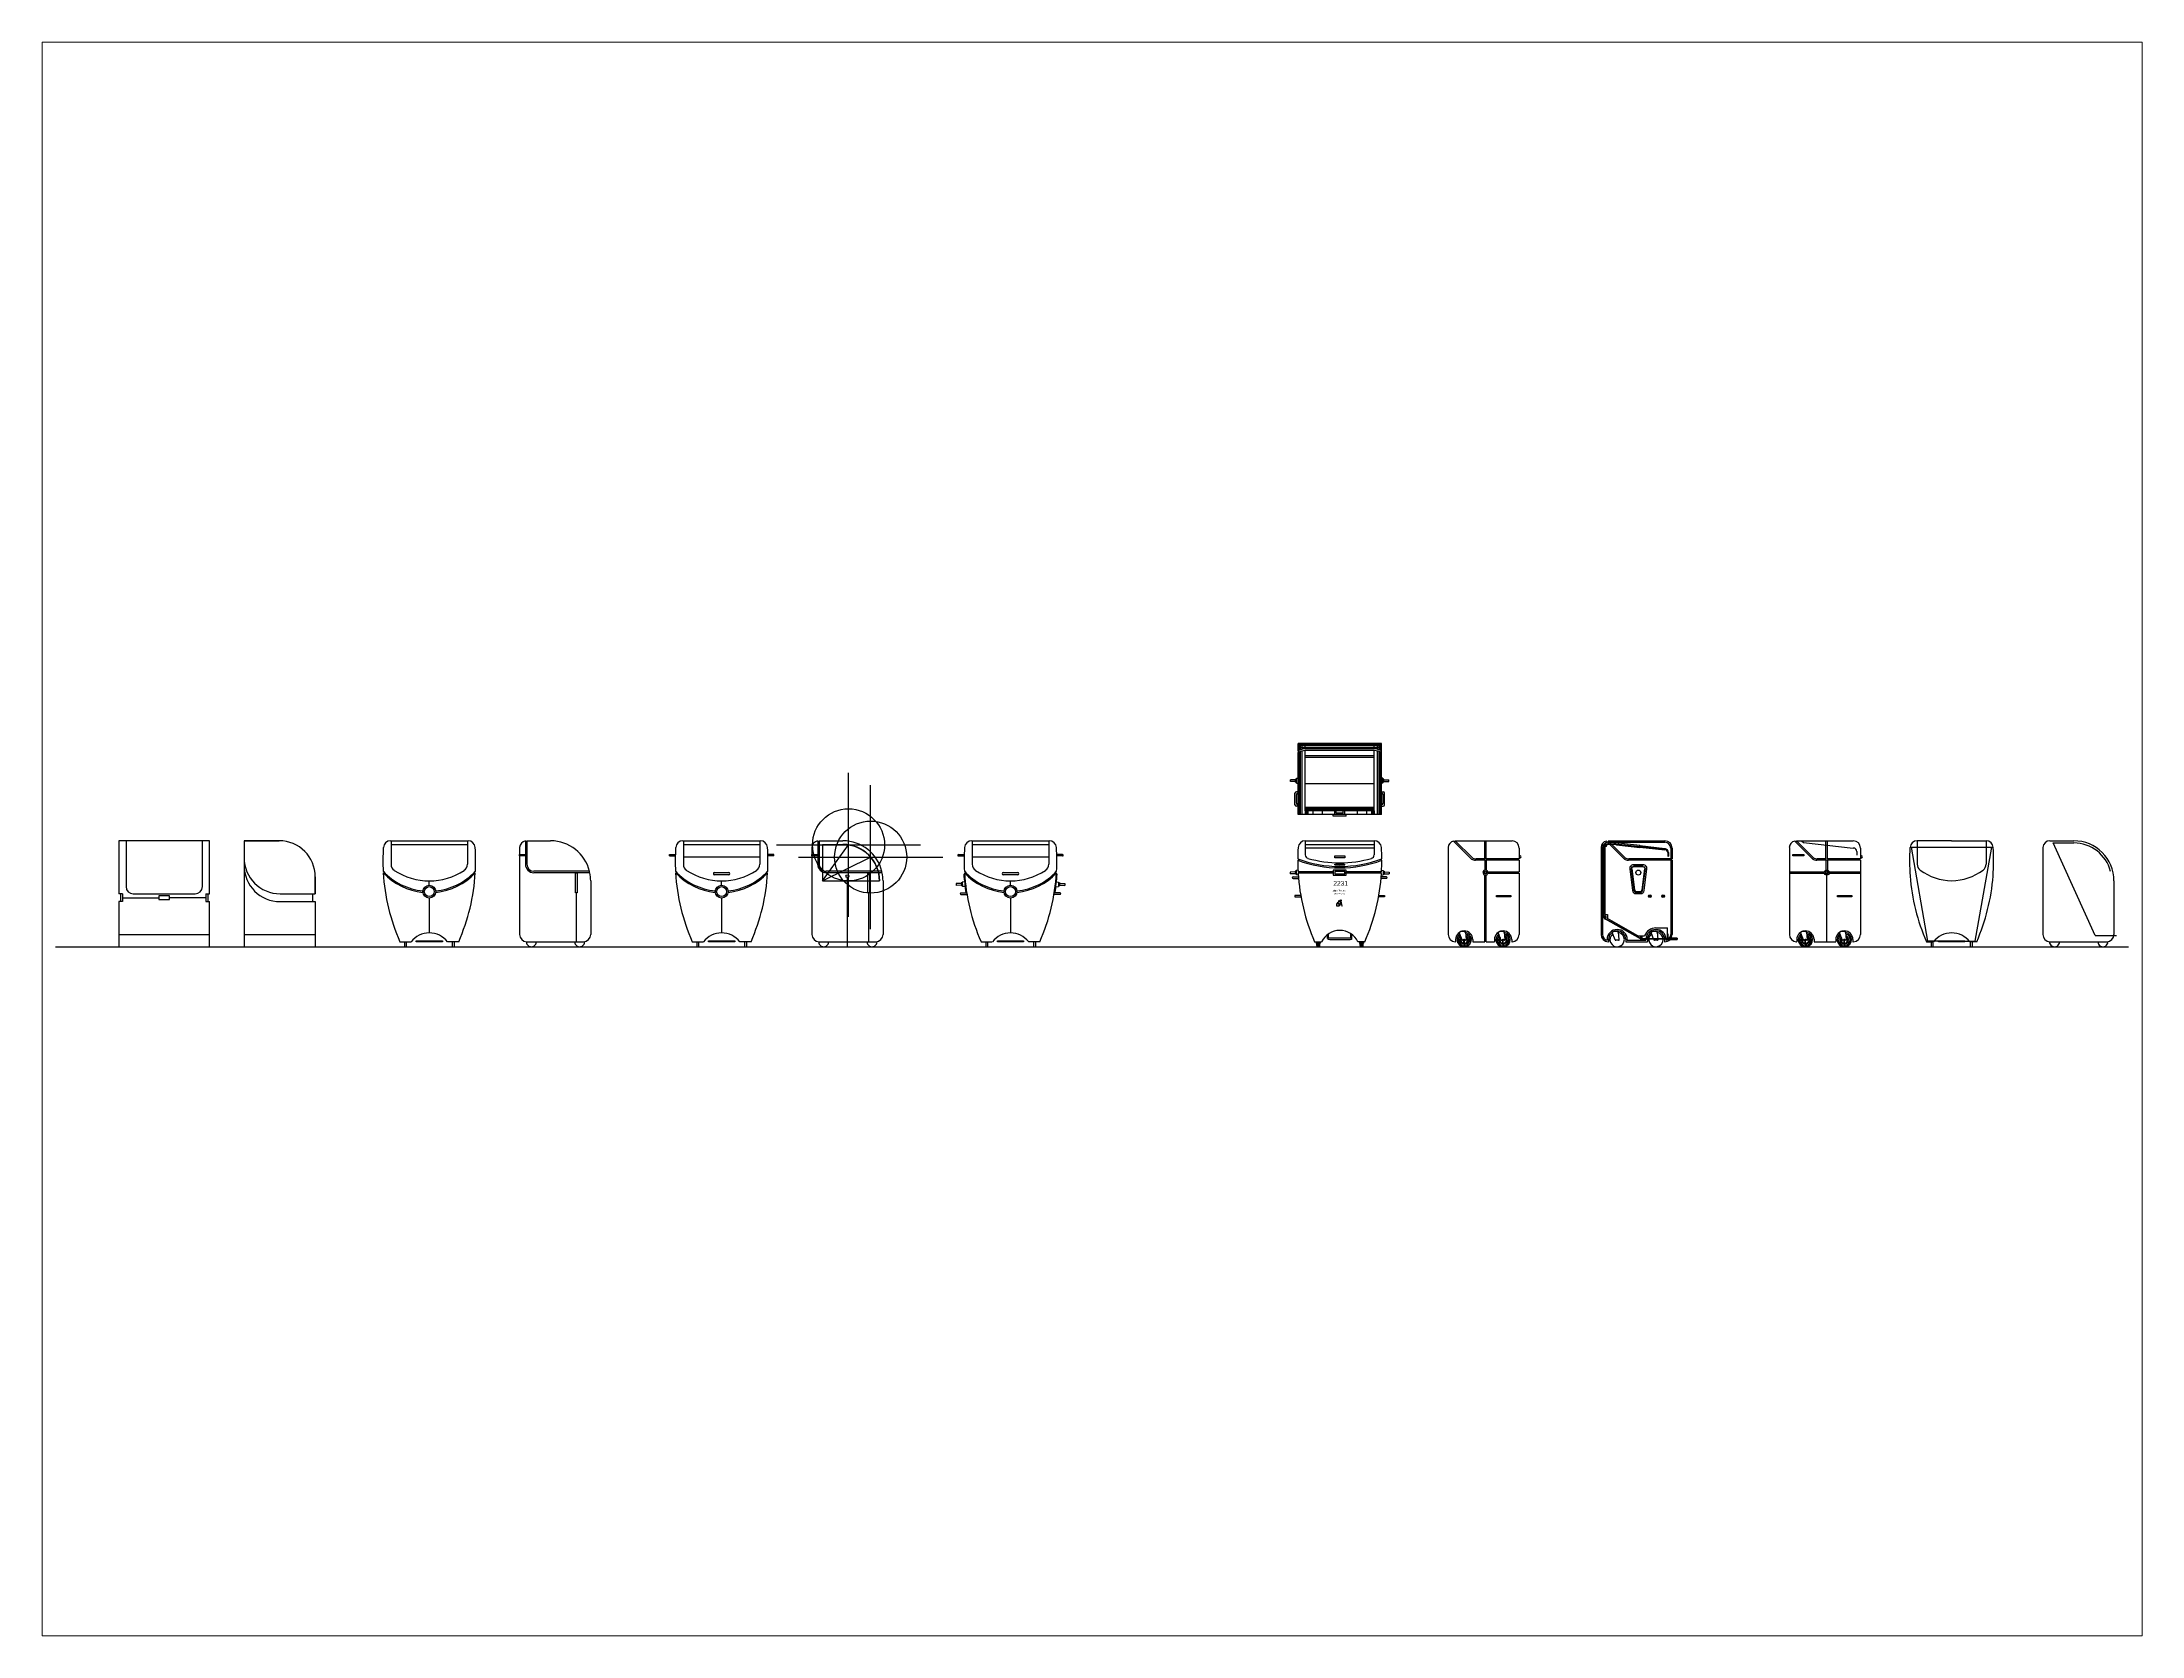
# Paper-space layout 'Layout1' of a CAD drawing. Header units: millimetres. Extents: x 26 to 231, y 20 to 176.
# The model-space entities are those that its viewports show. They can reach past a viewport. Long polylines and large blocks are cut down to what shows.
import ezdxf

# ---------------------------------------------------------------- set-up
doc = ezdxf.new("R2010")
doc.units = ezdxf.units.MM
doc.header["$PDMODE"] = 34
doc.styles.get("Standard").update_dxf_attribs({"font": 'isocpeur.ttf'})

msp = doc.modelspace()

# ---------------------------------------------------------------- linework, layer by layer
for p, q in [((1096.31, 237.665), (1095.154, 237.665)), ((1095.154, 237.562), (1095.154, 237.665)), ((1095.154, 237.656), (1096.31, 237.656)), ((1095.154, 237.653), (1096.31, 237.653)), ((1095.154, 237.644), (1096.31, 237.644)), ((1095.154, 237.634), (1096.31, 237.634)), ((1095.154, 237.61), (1096.31, 237.61)), ((1095.154, 237.562), (1095.154, 237.537)), ((1095.154, 236.678), (1095.154, 237.537)), ((1095.16, 237.565), (1095.16, 237.665)), ((1095.163, 237.567), (1095.163, 237.665)), ((1095.163, 236.678), (1095.163, 237.542)), ((1095.167, 237.569), (1095.167, 237.665)), ((1095.167, 236.678), (1095.167, 237.544)), ((1095.176, 237.573), (1095.176, 237.665)), ((1095.176, 236.678), (1095.176, 237.548)), ((1095.186, 237.577), (1095.186, 237.665)), ((1095.186, 236.678), (1095.186, 237.552)), ((1095.209, 237.584), (1095.209, 237.665)), ((1095.209, 236.678), (1095.209, 237.559)), ((1095.254, 237.59), (1095.254, 237.665)), ((1095.254, 237.495), (1095.254, 237.565)), ((1096.21, 237.59), (1096.21, 237.665)), ((1096.21, 237.495), (1096.21, 237.565)), ((1096.255, 237.584), (1096.255, 237.665)), ((1096.255, 236.678), (1096.255, 237.559)), ((1096.278, 237.577), (1096.278, 237.665)), ((1096.278, 236.678), (1096.278, 237.552)), ((1096.288, 237.573), (1096.288, 237.665)), ((1096.288, 236.678), (1096.288, 237.548)), ((1096.297, 237.569), (1096.297, 237.665)), ((1096.297, 236.678), (1096.297, 237.544)), ((1096.301, 237.567), (1096.301, 237.665)), ((1096.301, 236.678), (1096.301, 237.542)), ((1096.304, 237.565), (1096.304, 237.665)), ((1096.31, 236.678), (1096.31, 237.665)), ((1095.111, 236.815), (1095.111, 236.975)), ((1095.154, 236.995), (1095.131, 236.995)), ((1095.131, 236.835), (1095.131, 236.955)), ((1095.154, 236.975), (1095.151, 236.975)), ((1096.31, 236.995), (1096.333, 236.995)), ((1096.31, 236.975), (1096.313, 236.975)), ((1096.333, 236.835), (1096.333, 236.955)), ((1096.353, 236.815), (1096.353, 236.975)), ((1095.154, 236.795), (1095.131, 236.795)), ((1095.154, 236.815), (1095.151, 236.815)), ((1096.31, 236.678), (1095.154, 236.678)), ((1096.21, 236.778), (1095.254, 236.778)), ((1096.21, 236.77), (1095.254, 236.77)), ((1096.21, 236.761), (1095.254, 236.761)), ((1096.21, 236.746), (1095.254, 236.746)), ((1095.254, 236.728), (1095.254, 236.678)), ((1095.259, 236.728), (1095.259, 236.678)), ((1095.265, 236.728), (1095.265, 236.678)), ((1095.274, 236.728), (1095.274, 236.678)), ((1095.29, 236.728), (1095.29, 236.678)), ((1095.361, 236.728), (1095.361, 236.678)), ((1095.49, 236.728), (1095.49, 236.678)), ((1095.643, 236.658), (1095.643, 236.678)), ((1095.821, 236.658), (1095.643, 236.658)), ((1095.663, 236.678), (1095.663, 236.728)), ((1095.683, 236.698), (1095.683, 236.728)), ((1095.781, 236.698), (1095.683, 236.698)), ((1095.781, 236.698), (1095.781, 236.728)), ((1095.801, 236.678), (1095.801, 236.728)), ((1095.821, 236.658), (1095.821, 236.678)), ((1095.974, 236.728), (1095.974, 236.678)), ((1096.103, 236.728), (1096.103, 236.678)), ((1096.174, 236.728), (1096.174, 236.678)), ((1096.19, 236.728), (1096.19, 236.678)), ((1096.2, 236.728), (1096.2, 236.678)), ((1096.205, 236.728), (1096.205, 236.678)), ((1096.21, 236.728), (1096.21, 236.678)), ((1096.31, 236.815), (1096.313, 236.815)), ((1096.31, 236.795), (1096.333, 236.795)), ((1080.048, 236.314), (1078.788, 236.314)), ((1078.788, 236.314), (1078.788, 235.579)), ((1078.888, 236.314), (1078.888, 235.679)), ((1079.948, 235.679), (1079.948, 236.314)), ((1080.048, 235.579), (1080.048, 236.314)), ((1081.014, 236.314), (1080.527, 236.314)), ((1080.527, 236.314), (1080.527, 236.079)), ((1080.527, 236.314), (1081.014, 236.314)), ((1080.527, 236.079), (1080.527, 234.844)), ((1082.559, 236.314), (1083.635, 236.314)), ((1082.567, 236.314), (1082.567, 235.988)), ((1082.567, 236.264), (1083.627, 236.264)), ((1083.627, 236.314), (1083.627, 235.988)), ((1084.35, 236.22), (1084.35, 235.014)), ((1084.43, 236.312), (1084.43, 235.991)), ((1084.43, 236.307), (1084.45, 236.307)), ((1084.45, 236.314), (1084.781, 236.314)), ((1084.45, 236.314), (1084.45, 235.991)), ((1086.431, 236.124), (1086.511, 236.124)), ((1086.431, 236.104), (1086.431, 236.124)), ((1086.431, 236.104), (1086.511, 236.104)), ((1086.616, 236.314), (1087.692, 236.314)), ((1086.624, 236.314), (1086.624, 235.988)), ((1086.624, 236.264), (1087.684, 236.264)), ((1087.684, 236.258), (1086.624, 236.258)), ((1087.684, 236.088), (1086.624, 236.088)), ((1087.684, 236.314), (1087.684, 235.988)), ((1087.877, 236.124), (1087.796, 236.124)), ((1087.877, 236.104), (1087.797, 236.104)), ((1087.877, 236.104), (1087.877, 236.124)), ((1088.407, 236.22), (1088.407, 235.014)), ((1088.487, 236.312), (1088.487, 235.991)), ((1088.487, 236.307), (1088.506, 236.307)), ((1088.506, 236.314), (1088.838, 236.314)), ((1088.506, 236.314), (1088.506, 235.991)), ((1088.556, 236.264), (1088.838, 236.264)), ((1088.556, 236.264), (1088.556, 235.758)), ((1088.556, 235.758), (1088.915, 236.258)), ((1088.556, 235.758), (1089.222, 236.088)), ((1095.254, 236.314), (1096.21, 236.314)), ((1095.254, 236.314), (1095.254, 236.119)), ((1095.254, 236.264), (1096.21, 236.264)), ((1096.21, 236.214), (1095.254, 236.214)), ((1095.663, 236.076), (1095.663, 236.106)), ((1095.663, 236.106), (1095.801, 236.106)), ((1095.801, 236.076), (1095.663, 236.076)), ((1095.735, 236.076), (1095.735, 236.076)), ((1095.801, 236.106), (1095.801, 236.076)), ((1096.21, 236.314), (1096.21, 236.119)), ((1097.236, 236.22), (1097.236, 235.014)), ((1097.311, 236.311), (1097.56, 236.061)), ((1097.315, 236.307), (1097.343, 236.307)), ((1097.335, 236.314), (1098.123, 236.314)), ((1097.335, 236.314), (1097.568, 236.081)), ((1097.744, 236.064), (1097.744, 236.314)), ((1097.744, 236.304), (1097.764, 236.304)), ((1097.764, 236.064), (1097.764, 236.314)), ((1098.223, 236.214), (1098.223, 236.064)), ((1099.358, 236.22), (1099.358, 235.014)), ((1099.392, 236.224), (1099.378, 236.224)), ((1099.378, 236.22), (1099.378, 235.014)), ((1099.397, 236.224), (1099.411, 236.224)), ((1099.398, 236.27), (1099.402, 236.266)), ((1099.402, 236.266), (1099.41, 236.274)), ((1099.403, 236.265), (1099.411, 236.274)), ((1099.42, 236.248), (1099.403, 236.265)), ((1099.406, 236.278), (1099.41, 236.274)), ((1099.428, 236.256), (1099.411, 236.274)), ((1099.411, 236.224), (1099.411, 235.29)), ((1099.423, 236.248), (1099.428, 236.254)), ((1099.433, 236.311), (1099.682, 236.061)), ((1099.449, 236.294), (1100.245, 236.294)), ((1099.458, 236.314), (1100.245, 236.314)), ((1099.458, 236.314), (1099.69, 236.081)), ((1099.514, 236.314), (1099.554, 236.274)), ((1099.528, 236.314), (1099.553, 236.289)), ((1099.553, 236.289), (1099.896, 236.252)), ((1099.554, 236.274), (1099.565, 236.274)), ((1099.565, 236.265), (1099.563, 236.265)), ((1099.563, 236.265), (1099.571, 236.257)), ((1099.565, 236.274), (1099.565, 236.265)), ((1099.571, 236.257), (1099.896, 236.221)), ((1099.896, 236.221), (1099.896, 236.252)), ((1099.896, 236.247), (1100.243, 236.209)), ((1099.896, 236.226), (1100.243, 236.189)), ((1100.243, 236.209), (1100.243, 236.189)), ((1100.258, 236.188), (1100.262, 236.198)), ((1100.277, 236.174), (1100.285, 236.18)), ((1100.285, 236.151), (1100.285, 236.101)), ((1100.285, 236.151), (1100.295, 236.151)), ((1100.285, 236.101), (1100.295, 236.101)), ((1100.295, 236.151), (1100.295, 236.101)), ((1100.325, 236.214), (1100.325, 235.014)), ((1100.345, 236.214), (1100.345, 236.064)), ((1101.972, 236.22), (1101.972, 235.014)), ((1102.046, 236.311), (1102.296, 236.061)), ((1102.051, 236.307), (1102.079, 236.307)), ((1102.071, 236.314), (1102.859, 236.314)), ((1102.071, 236.314), (1102.304, 236.081)), ((1102.142, 236.314), (1102.167, 236.289)), ((1102.167, 236.289), (1102.857, 236.214)), ((1102.48, 236.064), (1102.48, 236.314)), ((1102.5, 236.064), (1102.5, 236.314)), ((1102.909, 236.164), (1102.909, 236.114)), ((1102.959, 236.214), (1102.959, 236.064)), ((1103.667, 236.226), (1104.781, 236.226)), ((1103.895, 234.92), (1103.667, 236.226)), ((1104.224, 236.314), (1103.746, 236.314)), ((1103.746, 236.314), (1103.746, 235.988)), ((1104.224, 236.314), (1104.702, 236.314)), ((1104.552, 234.92), (1104.781, 236.226)), ((1104.702, 236.314), (1104.702, 235.988)), ((1105.489, 236.22), (1105.489, 235.014)), ((1105.589, 236.314), (1105.92, 236.314)), ((1106.217, 234.999), (1105.633, 236.284)), ((1105.633, 236.284), (1105.92, 236.284)), ((1081.514, 235.814), (1081.514, 235.579)), ((1081.514, 235.579), (1081.514, 235.814)), ((1085.321, 235.891), (1084.55, 235.891)), ((1085.325, 235.871), (1084.55, 235.871)), ((1085.316, 235.891), (1085.316, 235.871)), ((1089.378, 235.891), (1088.606, 235.891)), ((1089.382, 235.871), (1088.606, 235.871)), ((1088.9, 234.844), (1088.9, 235.804)), ((1089.373, 235.891), (1089.373, 235.871)), ((1095.114, 235.884), (1095.044, 235.881)), ((1095.044, 235.881), (1095.045, 235.856)), ((1095.115, 235.858), (1095.045, 235.856)), ((1095.084, 235.813), (1095.157, 235.813)), ((1095.084, 235.793), (1095.159, 235.793)), ((1095.129, 235.894), (1095.114, 235.891)), ((1095.114, 235.891), (1095.116, 235.851)), ((1095.131, 235.849), (1095.116, 235.851)), ((1095.151, 235.906), (1095.129, 235.901)), ((1095.129, 235.901), (1095.131, 235.842)), ((1095.155, 235.838), (1095.131, 235.842)), ((1095.643, 235.883), (1095.153, 235.883)), ((1095.643, 235.863), (1095.154, 235.863)), ((1095.159, 236.061), (1095.159, 236.04)), ((1095.164, 235.863), (1095.164, 235.883)), ((1095.663, 235.979), (1095.663, 235.989)), ((1095.801, 235.979), (1095.801, 235.989)), ((1096.312, 235.883), (1095.821, 235.883)), ((1096.31, 235.863), (1095.821, 235.863)), ((1096.3, 235.863), (1096.3, 235.883)), ((1096.38, 235.793), (1096.305, 235.793)), ((1096.306, 236.061), (1096.306, 236.04)), ((1096.38, 235.813), (1096.307, 235.813)), ((1096.309, 235.838), (1096.333, 235.842)), ((1096.313, 235.906), (1096.335, 235.901)), ((1096.335, 235.901), (1096.333, 235.842)), ((1096.334, 235.849), (1096.349, 235.851)), ((1096.335, 235.894), (1096.35, 235.891)), ((1096.35, 235.891), (1096.349, 235.851)), ((1096.349, 235.858), (1096.419, 235.856)), ((1096.35, 235.884), (1096.42, 235.881)), ((1096.42, 235.881), (1096.419, 235.856)), ((1098.223, 236.044), (1097.616, 236.044)), ((1097.744, 236.064), (1097.624, 236.064)), ((1097.744, 236.044), (1097.744, 235.906)), ((1097.744, 234.914), (1097.744, 235.839)), ((1098.223, 236.064), (1097.764, 236.064)), ((1097.764, 236.044), (1097.764, 235.906)), ((1097.764, 234.914), (1097.764, 235.839)), ((1097.787, 235.883), (1098.223, 235.883)), ((1097.787, 235.863), (1098.223, 235.863)), ((1098.212, 236.064), (1098.212, 236.044)), ((1098.213, 235.883), (1098.213, 235.863)), ((1098.223, 236.044), (1098.223, 235.883)), ((1098.223, 235.863), (1098.223, 235.014)), ((1100.345, 236.044), (1099.738, 236.044)), ((1100.345, 236.064), (1099.746, 236.064)), ((1099.787, 235.931), (1099.777, 235.931)), ((1099.786, 235.944), (1099.795, 235.952)), ((1099.807, 235.951), (1099.807, 235.961)), ((1099.944, 235.951), (1099.944, 235.961)), ((1099.965, 235.944), (1099.957, 235.952)), ((1099.964, 235.929), (1099.974, 235.929)), ((1100.345, 236.044), (1100.345, 235.014)), ((1101.972, 235.883), (1102.456, 235.883)), ((1101.972, 235.863), (1102.456, 235.863)), ((1102.959, 236.044), (1102.352, 236.044)), ((1102.48, 236.064), (1102.36, 236.064)), ((1102.48, 236.044), (1102.48, 235.906)), ((1102.49, 234.914), (1102.49, 235.838)), ((1102.959, 236.064), (1102.5, 236.064)), ((1102.5, 236.044), (1102.5, 235.906)), ((1102.523, 235.883), (1102.959, 235.883)), ((1102.523, 235.863), (1102.959, 235.863)), ((1102.938, 236.064), (1102.938, 236.044)), ((1102.959, 236.044), (1102.959, 235.014)), ((1078.838, 235.579), (1078.788, 235.579)), ((1078.813, 235.579), (1078.813, 235.47)), ((1078.838, 235.579), (1078.838, 235.47)), ((1078.838, 235.525), (1079.343, 235.525)), ((1078.988, 235.579), (1079.848, 235.579)), ((1079.998, 235.525), (1079.493, 235.525)), ((1079.998, 235.579), (1079.998, 235.47)), ((1079.998, 235.579), (1080.048, 235.579)), ((1080.023, 235.579), (1080.023, 235.47)), ((1081.027, 235.579), (1081.514, 235.579)), ((1081.483, 235.47), (1081.483, 235.579)), ((1083.097, 235.698), (1083.097, 235.758)), ((1083.097, 235.52), (1083.097, 235.036)), ((1085.137, 235.591), (1085.137, 234.914)), ((1085.337, 235.758), (1085.337, 235.014)), ((1087.154, 235.698), (1087.154, 235.758)), ((1087.154, 235.52), (1087.154, 235.036)), ((1088.556, 235.758), (1089.344, 235.758)), ((1089.194, 235.591), (1089.194, 234.914)), ((1089.394, 235.758), (1089.394, 235.014)), ((1099.872, 235.588), (1099.88, 235.596)), ((1100.032, 235.541), (1100.04, 235.549)), ((1100.216, 235.541), (1100.224, 235.549)), ((1106.476, 235.758), (1106.476, 235.014)), ((1078.838, 235.47), (1078.788, 235.47)), ((1078.788, 235.47), (1078.788, 234.844)), ((1079.998, 235.47), (1080.048, 235.47)), ((1080.048, 234.844), (1080.048, 235.47)), ((1081.027, 235.47), (1081.514, 235.47)), ((1081.514, 235.47), (1081.514, 234.844)), ((1099.378, 235.262), (1099.39, 235.262)), ((1099.378, 235.25), (1099.39, 235.25)), ((1099.39, 235.262), (1099.39, 235.25)), ((1099.416, 235.262), (1099.391, 235.262)), ((1099.391, 235.262), (1099.391, 235.25)), ((1099.416, 235.25), (1099.391, 235.25)), ((1099.411, 235.29), (1099.447, 235.29)), ((1099.418, 235.26), (1099.418, 235.252)), ((1099.447, 235.29), (1099.447, 235.235)), ((1078.788, 235.014), (1080.048, 235.014)), ((1080.527, 235.014), (1081.514, 235.014)), ((1082.688, 234.914), (1082.845, 234.914)), ((1082.755, 234.914), (1082.755, 234.844)), ((1082.778, 234.914), (1082.778, 234.844)), ((1083.506, 234.914), (1083.349, 234.914)), ((1083.415, 234.914), (1083.415, 234.844)), ((1083.443, 234.914), (1083.443, 234.844)), ((1084.45, 234.914), (1085.237, 234.914)), ((1086.745, 234.914), (1086.901, 234.914)), ((1086.812, 234.914), (1086.812, 234.844)), ((1086.835, 234.914), (1086.835, 234.844)), ((1087.563, 234.914), (1087.406, 234.914)), ((1087.472, 234.914), (1087.472, 234.844)), ((1087.5, 234.914), (1087.5, 234.844)), ((1088.507, 234.914), (1089.294, 234.914)), ((1095.383, 234.914), (1095.48, 234.914)), ((1095.404, 234.914), (1095.404, 234.893)), ((1095.41, 234.914), (1095.41, 234.865)), ((1095.414, 234.914), (1095.414, 234.857)), ((1095.419, 234.914), (1095.419, 234.86)), ((1095.422, 234.914), (1095.422, 234.85)), ((1095.441, 234.914), (1095.441, 234.85)), ((1095.444, 234.914), (1095.444, 234.86)), ((1095.45, 234.914), (1095.45, 234.857)), ((1095.453, 234.914), (1095.453, 234.865)), ((1095.459, 234.914), (1095.459, 234.893)), ((1095.562, 234.959), (1095.562, 235.014)), ((1095.578, 234.969), (1095.578, 235.025)), ((1095.877, 234.964), (1095.587, 234.964)), ((1095.593, 234.944), (1095.876, 234.944)), ((1095.886, 234.969), (1095.886, 235.025)), ((1095.902, 234.959), (1095.902, 235.014)), ((1096.081, 234.914), (1095.984, 234.914)), ((1096.005, 234.914), (1096.005, 234.893)), ((1096.011, 234.914), (1096.011, 234.865)), ((1096.015, 234.914), (1096.015, 234.857)), ((1096.02, 234.914), (1096.02, 234.86)), ((1096.023, 234.914), (1096.023, 234.85)), ((1096.042, 234.914), (1096.042, 234.85)), ((1096.045, 234.914), (1096.045, 234.86)), ((1096.051, 234.914), (1096.051, 234.857)), ((1096.054, 234.914), (1096.054, 234.865)), ((1096.06, 234.914), (1096.06, 234.893)), ((1097.336, 234.914), (1097.339, 234.914)), ((1097.339, 234.944), (1097.339, 234.914)), ((1097.431, 234.94), (1097.391, 235.042)), ((1097.404, 234.946), (1097.429, 234.946)), ((1097.404, 234.942), (1097.43, 234.942)), ((1097.405, 234.947), (1097.428, 234.947)), ((1097.405, 234.941), (1097.431, 234.941)), ((1097.47, 235.055), (1097.415, 235.055)), ((1097.459, 235.059), (1097.425, 235.059)), ((1097.47, 235.06), (1097.429, 235.06)), ((1097.47, 235.061), (1097.433, 235.061)), ((1097.471, 235.062), (1097.436, 235.062)), ((1097.479, 234.934), (1097.44, 234.934)), ((1097.456, 234.889), (1097.456, 234.934)), ((1097.457, 234.889), (1097.457, 234.934)), ((1097.461, 234.889), (1097.461, 234.934)), ((1097.462, 234.889), (1097.462, 234.934)), ((1097.47, 235.06), (1097.47, 235.061)), ((1097.47, 235.061), (1097.472, 235.061)), ((1097.47, 235.045), (1097.47, 235.055)), ((1097.47, 235.045), (1097.481, 235.045)), ((1097.471, 235.062), (1097.471, 235.063)), ((1097.472, 235.061), (1097.472, 235.063)), ((1097.489, 234.944), (1097.481, 235.045)), ((1097.514, 234.947), (1097.489, 234.947)), ((1097.514, 234.946), (1097.489, 234.946)), ((1097.514, 234.942), (1097.489, 234.942)), ((1097.514, 234.941), (1097.489, 234.941)), ((1097.579, 234.944), (1097.579, 234.914)), ((1097.579, 234.914), (1097.744, 234.914)), ((1097.744, 234.924), (1097.764, 234.924)), ((1097.764, 234.914), (1097.879, 234.914)), ((1097.879, 234.944), (1097.879, 234.914)), ((1097.97, 234.94), (1097.93, 235.042)), ((1097.944, 234.947), (1097.968, 234.947)), ((1097.944, 234.946), (1097.968, 234.946)), ((1097.944, 234.942), (1097.97, 234.942)), ((1097.944, 234.941), (1097.97, 234.941)), ((1098.01, 235.055), (1097.955, 235.055)), ((1097.998, 235.059), (1097.965, 235.059)), ((1098.01, 235.06), (1097.969, 235.06)), ((1098.01, 235.061), (1097.972, 235.061)), ((1098.011, 235.062), (1097.976, 235.062)), ((1098.019, 234.934), (1097.98, 234.934)), ((1097.996, 234.889), (1097.996, 234.934)), ((1097.997, 234.889), (1097.997, 234.934)), ((1098.001, 234.889), (1098.001, 234.934)), ((1098.002, 234.889), (1098.002, 234.934)), ((1098.01, 235.06), (1098.01, 235.061)), ((1098.01, 235.061), (1098.011, 235.061)), ((1098.01, 235.045), (1098.01, 235.055)), ((1098.01, 235.045), (1098.02, 235.045)), ((1098.011, 235.062), (1098.011, 235.063)), ((1098.011, 235.061), (1098.011, 235.063)), ((1098.029, 234.944), (1098.02, 235.045)), ((1098.054, 234.941), (1098.028, 234.941)), ((1098.054, 234.947), (1098.029, 234.947)), ((1098.054, 234.946), (1098.029, 234.946)), ((1098.054, 234.942), (1098.029, 234.942)), ((1098.119, 234.944), (1098.119, 234.914)), ((1098.119, 234.914), (1098.123, 234.914)), ((1099.442, 234.944), (1099.442, 234.936)), ((1099.458, 234.914), (1099.462, 234.914)), ((1099.462, 234.944), (1099.462, 234.914)), ((1099.553, 234.94), (1099.513, 235.042)), ((1099.592, 235.055), (1099.537, 235.055)), ((1099.581, 235.059), (1099.547, 235.059)), ((1099.592, 235.06), (1099.551, 235.06)), ((1099.602, 234.934), (1099.562, 234.934)), ((1099.592, 235.06), (1099.592, 235.061)), ((1099.592, 235.061), (1099.594, 235.061)), ((1099.592, 235.045), (1099.592, 235.055)), ((1099.592, 235.045), (1099.603, 235.045)), ((1099.594, 235.061), (1099.594, 235.063)), ((1099.612, 234.944), (1099.603, 235.045)), ((1099.702, 234.944), (1099.702, 234.914)), ((1099.702, 234.914), (1100.001, 234.914)), ((1099.722, 234.944), (1099.722, 234.934)), ((1099.722, 234.934), (1099.981, 234.934)), ((1099.869, 234.996), (1099.962, 234.996)), ((1099.91, 234.97), (1099.91, 234.946)), ((1099.91, 234.946), (1099.922, 234.946)), ((1099.91, 234.946), (1099.922, 234.946)), ((1099.91, 234.934), (1099.91, 234.946)), ((1099.912, 234.972), (1099.92, 234.972)), ((1099.922, 234.97), (1099.922, 234.946)), ((1099.922, 234.934), (1099.922, 234.946)), ((1099.981, 234.944), (1099.981, 234.934)), ((1100.001, 234.944), (1100.001, 234.914)), ((1100.093, 234.94), (1100.052, 235.042)), ((1100.132, 235.055), (1100.077, 235.055)), ((1100.12, 235.059), (1100.087, 235.059)), ((1100.132, 235.06), (1100.091, 235.06)), ((1100.141, 234.934), (1100.102, 234.934)), ((1100.121, 235.105), (1100.283, 235.105)), ((1100.132, 235.06), (1100.132, 235.061)), ((1100.132, 235.061), (1100.134, 235.061)), ((1100.132, 235.045), (1100.132, 235.055)), ((1100.132, 235.045), (1100.142, 235.045)), ((1100.134, 235.061), (1100.134, 235.063)), ((1100.151, 234.944), (1100.142, 235.045)), ((1100.241, 234.944), (1100.241, 234.914)), ((1100.261, 234.944), (1100.261, 234.936)), ((1100.417, 234.964), (1100.278, 234.964)), ((1100.278, 234.944), (1100.278, 234.964)), ((1100.278, 234.944), (1100.417, 234.944)), ((1100.283, 235.02), (1100.283, 235.105)), ((1100.325, 235.071), (1100.345, 235.071)), ((1100.325, 235.068), (1100.345, 235.068)), ((1100.325, 235.066), (1100.345, 235.066)), ((1100.325, 235.06), (1100.345, 235.06)), ((1100.325, 235.05), (1100.345, 235.05)), ((1100.325, 235.038), (1100.345, 235.038)), ((1100.325, 235.013), (1100.345, 235.013)), ((1100.417, 234.964), (1100.417, 234.944)), ((1102.072, 234.914), (1102.075, 234.914)), ((1102.075, 234.944), (1102.075, 234.914)), ((1102.167, 234.94), (1102.127, 235.042)), ((1102.14, 234.947), (1102.164, 234.947)), ((1102.14, 234.946), (1102.165, 234.946)), ((1102.14, 234.942), (1102.166, 234.942)), ((1102.14, 234.941), (1102.166, 234.941)), ((1102.206, 235.055), (1102.151, 235.055)), ((1102.194, 235.059), (1102.161, 235.059)), ((1102.206, 235.06), (1102.165, 235.06)), ((1102.206, 235.061), (1102.168, 235.061)), ((1102.207, 235.062), (1102.172, 235.062)), ((1102.215, 234.934), (1102.176, 234.934)), ((1102.192, 234.889), (1102.192, 234.934)), ((1102.193, 234.889), (1102.193, 234.934)), ((1102.197, 234.889), (1102.197, 234.934)), ((1102.198, 234.889), (1102.198, 234.934)), ((1102.206, 235.06), (1102.206, 235.061)), ((1102.206, 235.061), (1102.208, 235.061)), ((1102.206, 235.045), (1102.206, 235.055)), ((1102.206, 235.045), (1102.216, 235.045)), ((1102.207, 235.062), (1102.207, 235.063)), ((1102.208, 235.061), (1102.208, 235.063)), ((1102.225, 234.944), (1102.216, 235.045)), ((1102.25, 234.947), (1102.225, 234.947)), ((1102.25, 234.946), (1102.225, 234.946)), ((1102.25, 234.942), (1102.225, 234.942)), ((1102.25, 234.941), (1102.225, 234.941)), ((1102.315, 234.955), (1102.315, 234.914)), ((1102.315, 234.914), (1102.615, 234.914)), ((1102.615, 234.944), (1102.615, 234.914)), ((1102.706, 234.94), (1102.666, 235.042)), ((1102.68, 234.947), (1102.704, 234.947)), ((1102.68, 234.946), (1102.704, 234.946)), ((1102.68, 234.942), (1102.706, 234.942)), ((1102.68, 234.941), (1102.706, 234.941)), ((1102.745, 235.055), (1102.691, 235.055)), ((1102.734, 235.059), (1102.701, 235.059)), ((1102.745, 235.06), (1102.705, 235.06)), ((1102.745, 235.061), (1102.708, 235.061)), ((1102.747, 235.062), (1102.712, 235.062)), ((1102.755, 234.934), (1102.716, 234.934)), ((1102.732, 234.889), (1102.732, 234.934)), ((1102.733, 234.889), (1102.733, 234.934)), ((1102.737, 234.889), (1102.737, 234.934)), ((1102.738, 234.889), (1102.738, 234.934)), ((1102.745, 235.06), (1102.745, 235.061)), ((1102.745, 235.061), (1102.747, 235.061)), ((1102.745, 235.045), (1102.745, 235.055)), ((1102.745, 235.045), (1102.756, 235.045)), ((1102.747, 235.062), (1102.747, 235.063)), ((1102.747, 235.061), (1102.747, 235.063)), ((1102.765, 234.944), (1102.756, 235.045)), ((1102.79, 234.941), (1102.764, 234.941)), ((1102.79, 234.947), (1102.765, 234.947)), ((1102.79, 234.946), (1102.765, 234.946)), ((1102.79, 234.942), (1102.765, 234.942)), ((1102.855, 234.944), (1102.855, 234.914)), ((1102.855, 234.914), (1102.859, 234.914)), ((1103.875, 234.914), (1103.972, 234.914)), ((1104.042, 234.92), (1103.895, 234.92)), ((1103.938, 234.914), (1103.938, 234.844)), ((1103.965, 234.914), (1103.965, 234.844)), ((1104.405, 234.92), (1104.552, 234.92)), ((1104.573, 234.914), (1104.476, 234.914)), ((1104.482, 234.914), (1104.482, 234.844)), ((1104.51, 234.914), (1104.51, 234.844)), ((1105.589, 234.914), (1106.376, 234.914)), ((1106.217, 234.999), (1106.512, 234.999)), ((1077.908, 234.844), (1106.68, 234.844)), ((1078.788, 234.844), (1080.048, 234.844)), ((1080.527, 234.844), (1081.514, 234.844)), ((1095.404, 234.893), (1095.41, 234.886)), ((1095.41, 234.865), (1095.414, 234.861)), ((1095.414, 234.857), (1095.418, 234.844)), ((1095.45, 234.857), (1095.445, 234.844)), ((1095.453, 234.865), (1095.45, 234.861)), ((1095.459, 234.893), (1095.453, 234.886)), ((1096.005, 234.893), (1096.011, 234.886)), ((1096.011, 234.865), (1096.015, 234.861)), ((1096.015, 234.857), (1096.02, 234.844)), ((1096.051, 234.857), (1096.046, 234.844)), ((1096.054, 234.865), (1096.051, 234.861)), ((1096.06, 234.893), (1096.054, 234.886))]:
    msp.add_line(p, q)
at = {"color": 1}
for p, q in [((1096.21, 237.59), (1095.254, 237.59)), ((1096.21, 237.565), (1095.254, 237.565)), ((1095.254, 236.728), (1095.254, 237.495)), ((1096.21, 237.495), (1095.254, 237.495)), ((1096.21, 237.47), (1095.254, 237.47)), ((1096.21, 236.728), (1096.21, 237.495)), ((1095.254, 237.111), (1096.21, 237.111)), ((1096.21, 236.728), (1095.254, 236.728))]:
    msp.add_line(p, q, dxfattribs=at)
at = {"color": 0}
for p, q in [((1095.119, 237.16), (1095.049, 237.16)), ((1095.049, 237.135), (1095.049, 237.16)), ((1095.119, 237.135), (1095.049, 237.135)), ((1095.119, 237.127), (1095.119, 237.167)), ((1095.119, 237.167), (1095.133, 237.167)), ((1095.119, 237.127), (1095.133, 237.127)), ((1095.133, 237.112), (1095.133, 237.182)), ((1095.133, 237.182), (1095.154, 237.182)), ((1095.133, 237.112), (1095.154, 237.112)), ((1095.154, 237.112), (1095.154, 237.182)), ((1096.331, 237.182), (1096.31, 237.182)), ((1096.31, 237.112), (1096.31, 237.182)), ((1096.331, 237.112), (1096.31, 237.112)), ((1096.331, 237.112), (1096.331, 237.182)), ((1096.346, 237.167), (1096.331, 237.167)), ((1096.346, 237.127), (1096.331, 237.127)), ((1096.346, 237.127), (1096.346, 237.167)), ((1096.346, 237.16), (1096.415, 237.16)), ((1096.346, 237.135), (1096.415, 237.135)), ((1096.415, 237.135), (1096.415, 237.16)), ((1099.869, 234.996), (1099.447, 235.235))]:
    msp.add_line(p, q, dxfattribs=at)
at = {"color": 4}
for p, q in [((1090.44, 236.124), (1090.52, 236.124)), ((1090.44, 236.104), (1090.52, 236.104)), ((1090.625, 236.314), (1091.7, 236.314)), ((1090.633, 236.314), (1090.633, 235.988)), ((1090.633, 236.264), (1091.693, 236.264)), ((1091.693, 236.258), (1090.633, 236.258)), ((1091.693, 236.088), (1090.633, 236.088)), ((1091.693, 236.314), (1091.693, 235.988)), ((1091.885, 236.124), (1091.805, 236.124)), ((1091.885, 236.104), (1091.805, 236.104)), ((1090.515, 235.851), (1090.525, 235.851)), ((1091.81, 235.851), (1091.8, 235.851)), ((1090.48, 235.723), (1090.41, 235.72)), ((1090.41, 235.72), (1090.411, 235.695)), ((1090.481, 235.697), (1090.411, 235.695)), ((1090.475, 235.59), (1090.555, 235.59)), ((1090.475, 235.571), (1090.558, 235.571)), ((1090.495, 235.733), (1090.48, 235.73)), ((1090.48, 235.73), (1090.481, 235.69)), ((1090.496, 235.688), (1090.481, 235.69)), ((1090.524, 235.747), (1090.494, 235.74)), ((1090.494, 235.74), (1090.496, 235.681)), ((1090.532, 235.676), (1090.496, 235.681)), ((1090.548, 235.571), (1090.558, 235.571)), ((1091.163, 235.698), (1091.163, 235.758)), ((1091.163, 235.52), (1091.163, 235.036)), ((1091.777, 235.571), (1091.767, 235.571)), ((1091.85, 235.571), (1091.767, 235.571)), ((1091.85, 235.59), (1091.77, 235.59)), ((1091.793, 235.676), (1091.829, 235.681)), ((1091.801, 235.747), (1091.831, 235.74)), ((1091.831, 235.74), (1091.829, 235.681)), ((1091.829, 235.688), (1091.844, 235.69)), ((1091.831, 235.733), (1091.846, 235.73)), ((1091.846, 235.73), (1091.844, 235.69)), ((1091.845, 235.723), (1091.915, 235.72)), ((1091.845, 235.697), (1091.915, 235.695)), ((1091.915, 235.72), (1091.915, 235.695)), ((1090.754, 234.914), (1090.91, 234.914)), ((1090.821, 234.914), (1090.821, 234.844)), ((1090.844, 234.914), (1090.844, 234.844)), ((1091.572, 234.914), (1091.415, 234.914)), ((1091.481, 234.914), (1091.481, 234.844)), ((1091.509, 234.914), (1091.509, 234.844))]:
    msp.add_line(p, q, dxfattribs=at)
at = {"color": 3}
for p, q in [((1099.392, 235.274), (1099.392, 236.224)), ((1099.397, 235.277), (1099.397, 236.224)), ((1099.416, 236.272), (1099.565, 236.272)), ((1099.418, 236.267), (1099.565, 236.267)), ((1099.565, 236.272), (1100.243, 236.199)), ((1099.565, 236.267), (1100.243, 236.194)), ((1100.29, 236.151), (1100.29, 236.101)), ((1099.906, 234.954), (1099.42, 235.229)), ((1099.907, 234.959), (1099.422, 235.233)), ((1100.417, 234.956), (1099.922, 234.956)), ((1100.417, 234.951), (1099.922, 234.951))]:
    msp.add_line(p, q, dxfattribs=at)
for points in [[(1084.43, 236.104), (1084.35, 236.104), (1084.35, 236.124), (1084.43, 236.124)], [(1088.487, 236.104), (1088.407, 236.104), (1088.407, 236.124), (1088.487, 236.124)], [(1099.408, 236.272), (1099.405, 236.269), (1099.405, 236.268), (1099.408, 236.271)], [(1102.171, 236.104), (1102.021, 236.104), (1102.021, 236.124), (1102.171, 236.124)], [(1085.147, 235.871), (1085.147, 235.591), (1085.127, 235.591), (1085.127, 235.871)], [(1089.204, 235.871), (1089.204, 235.591), (1089.184, 235.591), (1089.184, 235.871)], [(1095.663, 235.858), (1095.801, 235.858), (1095.801, 235.888), (1095.663, 235.888)], [(1079.343, 235.55), (1079.343, 235.5), (1079.493, 235.5), (1079.493, 235.55)], [(1098.106, 235.535), (1097.906, 235.535), (1097.906, 235.555), (1098.106, 235.555)], [(1102.841, 235.535), (1102.641, 235.535), (1102.641, 235.555), (1102.841, 235.555)], [(1095.69, 235.444), (1095.718, 235.444), (1095.718, 235.407), (1095.69, 235.407)], [(1099.39, 235.254), (1099.39, 235.258), (1099.391, 235.258), (1099.391, 235.254)], [(1082.915, 234.926), (1083.278, 234.926), (1083.278, 234.914), (1082.915, 234.914)], [(1086.972, 234.926), (1087.335, 234.926), (1087.335, 234.914), (1086.972, 234.914)], [(1097.416, 234.946), (1097.416, 234.942), (1097.413, 234.942), (1097.413, 234.946)], [(1097.457, 234.9), (1097.461, 234.9), (1097.461, 234.897), (1097.457, 234.897)], [(1097.459, 235.06), (1097.469, 235.06), (1097.469, 235.055), (1097.459, 235.055)], [(1097.459, 235.055), (1097.468, 235.055), (1097.468, 235.052), (1097.459, 235.052)], [(1097.503, 234.946), (1097.503, 234.942), (1097.506, 234.942), (1097.506, 234.946)], [(1097.955, 234.946), (1097.955, 234.942), (1097.952, 234.942), (1097.952, 234.946)], [(1097.997, 234.9), (1098.001, 234.9), (1098.001, 234.897), (1097.997, 234.897)], [(1097.998, 235.06), (1098.009, 235.06), (1098.009, 235.055), (1097.998, 235.055)], [(1097.999, 235.055), (1098.008, 235.055), (1098.008, 235.052), (1097.999, 235.052)], [(1098.043, 234.946), (1098.043, 234.942), (1098.045, 234.942), (1098.045, 234.946)], [(1099.581, 235.06), (1099.591, 235.06), (1099.591, 235.055), (1099.581, 235.055)], [(1099.918, 234.946), (1099.914, 234.946), (1099.914, 234.946), (1099.918, 234.946)], [(1100.12, 235.06), (1100.131, 235.06), (1100.131, 235.055), (1100.12, 235.055)], [(1100.278, 234.964), (1100.288, 234.964), (1100.288, 235.02), (1100.278, 235.02)], [(1102.152, 234.946), (1102.152, 234.942), (1102.149, 234.942), (1102.149, 234.946)], [(1102.193, 234.9), (1102.197, 234.9), (1102.197, 234.897), (1102.193, 234.897)], [(1102.194, 235.06), (1102.205, 235.06), (1102.205, 235.055), (1102.194, 235.055)], [(1102.195, 235.055), (1102.204, 235.055), (1102.204, 235.052), (1102.195, 235.052)], [(1102.239, 234.946), (1102.239, 234.942), (1102.242, 234.942), (1102.242, 234.946)], [(1102.691, 234.946), (1102.691, 234.942), (1102.688, 234.942), (1102.688, 234.946)], [(1102.733, 234.9), (1102.737, 234.9), (1102.737, 234.897), (1102.733, 234.897)], [(1102.734, 235.06), (1102.745, 235.06), (1102.745, 235.055), (1102.734, 235.055)], [(1102.735, 235.055), (1102.744, 235.055), (1102.744, 235.052), (1102.735, 235.052)], [(1102.779, 234.946), (1102.779, 234.942), (1102.781, 234.942), (1102.781, 234.946)], [(1104.042, 234.926), (1104.405, 234.926), (1104.405, 234.914), (1104.042, 234.914)]]:
    msp.add_lwpolyline(points, close=True)
for points in [[(1088.556, 236.264), (1088.838, 236.264, -0.198912), (1089.196, 236.116, -0.198912), (1089.344, 235.758, -2.743988)], [(1099.777, 235.931, 0.031099), (1099.778, 235.928), (1099.815, 235.628, 0.378242), (1099.845, 235.601), (1099.907, 235.601, 0.378242), (1099.936, 235.628), (1099.974, 235.928, 0.010393), (1099.974, 235.929, 0.010393)], [(1099.787, 235.931, 0.031099), (1099.788, 235.929), (1099.825, 235.629, 0.378242), (1099.845, 235.611), (1099.907, 235.611, 0.378242), (1099.927, 235.629), (1099.964, 235.929)]]:
    msp.add_lwpolyline(points, format="xyb")
for points in [[(1098.223, 236.106), (1098.236, 236.106)], [(1098.236, 236.076), (1098.236, 236.076), (1098.223, 236.076)], [(1102.959, 236.106), (1102.972, 236.106)], [(1102.972, 236.076), (1102.972, 236.076), (1102.959, 236.076)], [(1087.054, 235.873), (1087.254, 235.873)], [(1087.254, 235.843), (1087.254, 235.843), (1087.054, 235.843)], [(1095.821, 235.863), (1095.821, 235.908), (1095.643, 235.908), (1095.643, 235.863)], [(1095.643, 235.863), (1095.643, 235.838), (1095.821, 235.838), (1095.821, 235.863)], [(1099.944, 235.961), (1099.807, 235.961)], [(1099.944, 235.951), (1099.807, 235.951)], [(1095.19, 235.555), (1095.111, 235.555), (1095.111, 235.535), (1095.194, 235.535)], [(1096.274, 235.555), (1096.353, 235.555), (1096.353, 235.535), (1096.271, 235.535)], [(1095.697, 235.455), (1095.707, 235.462), (1095.714, 235.455), (1095.713, 235.449), (1095.706, 235.447), (1095.702, 235.453), (1095.697, 235.455)], [(1095.753, 235.476), (1095.708, 235.476), (1095.744, 235.466), (1095.731, 235.412), (1095.749, 235.443), (1095.765, 235.407), (1095.753, 235.476)]]:
    msp.add_lwpolyline(points)
at = {"color": 4}
for points in [[(1091.063, 235.873), (1091.263, 235.873)], [(1091.263, 235.843), (1091.263, 235.843), (1091.063, 235.843)]]:
    msp.add_lwpolyline(points, dxfattribs=at)
msp.add_lwpolyline([(1099.845, 235.581), (1099.907, 235.581, 0.378242), (1099.956, 235.625), (1099.994, 235.925, 0.451123), (1099.944, 235.981), (1099.807, 235.981, 0.451123), (1099.758, 235.925), (1099.795, 235.625, 0.378242)], format="xyb", close=True)
msp.add_lwpolyline([(1090.981, 234.926), (1091.344, 234.926), (1091.344, 234.914), (1090.981, 234.914)], close=True, dxfattribs=at)
for centre, radius in [((1088.9, 235.824), 0.02), ((1097.754, 235.873), 0.02), ((1097.754, 235.869), 0.0126), ((1099.791, 235.948), 0.00569), ((1099.876, 235.873), 0.035), ((1099.961, 235.948), 0.00569), ((1102.49, 235.873), 0.035), ((1102.49, 235.873), 0.02), ((1102.49, 235.869), 0.0126), ((1083.097, 235.609), 0.089), ((1083.097, 235.609), 0.069), ((1087.154, 235.609), 0.089), ((1087.154, 235.609), 0.069), ((1095.745, 235.487), 0.00798), ((1099.876, 235.592), 0.00569), ((1100.036, 235.545), 0.0187), ((1100.036, 235.545), 0.0167), ((1100.036, 235.545), 0.00569), ((1100.22, 235.545), 0.0187), ((1100.22, 235.545), 0.0167), ((1100.22, 235.545), 0.00569), ((1097.459, 234.944), 0.00566), ((1097.999, 234.944), 0.00566), ((1100.283, 234.954), 0.00297), ((1102.195, 234.944), 0.00566), ((1102.735, 234.944), 0.00566)]:
    msp.add_circle(centre, radius)
for radius in [0.089, 0.069]:
    msp.add_circle((1091.163, 235.609), radius, dxfattribs=at)
at = {"color": 1}
for centre, start, end in [((1095.258, 237.386), 91.1481, 120.6073), ((1095.258, 237.361), 91.1481, 120.6073), ((1096.206, 237.386), 59.3927, 88.8519), ((1096.206, 237.361), 59.3927, 88.8519)]:
    msp.add_arc(centre, 0.204, start, end, dxfattribs=at)
for centre, radius, start, end in [((1095.131, 236.975), 0.02, 90, 180), ((1095.151, 236.955), 0.02, 90, 180), ((1096.313, 236.955), 0.02, 0, 90), ((1096.333, 236.975), 0.02, 0, 90), ((1095.131, 236.815), 0.02, 180, 270), ((1095.151, 236.835), 0.02, 180, 270), ((1096.313, 236.835), 0.02, 270, 0), ((1096.333, 236.815), 0.02, 270, 0), ((1081.027, 236.079), 0.5, 180, 270), ((1081.014, 235.814), 0.5, 0, 90), ((1085.257, 236.037), 2.804, 176.2516, 182.9951), ((1082.559, 236.214), 0.1, 90, 176.2516), ((1083.635, 236.214), 0.1, 3.7484, 90), ((1080.936, 236.037), 2.804, 357.0049, 3.7484), ((1084.45, 236.214), 0.1, 101.476, 176.2516), ((1084.781, 235.758), 0.556, 13.7742, 90), ((1089.314, 236.037), 2.804, 176.2516, 182.9951), ((1086.616, 236.214), 0.1, 90, 176.2516), ((1087.692, 236.214), 0.1, 3.7484, 90), ((1084.993, 236.037), 2.804, 357.0049, 3.7484), ((1088.506, 236.214), 0.1, 101.476, 176.2516), ((1088.838, 235.758), 0.556, 13.7742, 90), ((1088.838, 235.758), 0.506, 0, 90), ((1097.953, 236.037), 2.804, 176.2516, 179.4231), ((1095.732, 237.596), 1.638, 249.1273, 290.8727), ((1095.254, 236.214), 0.1, 90, 176.2516), ((1095.304, 236.119), 0.05, 180, 253.8441), ((1095.732, 237.596), 1.588, 253.8441, 286.1559), ((1096.16, 236.119), 0.05, 286.1559, 0), ((1096.21, 236.214), 0.1, 3.7484, 90), ((1093.512, 236.037), 2.804, 0.5769, 3.7484), ((1097.335, 236.214), 0.1, 104.4593, 176.2516), ((1097.624, 236.164), 0.1, 235.9555, 270), ((1098.123, 236.214), 0.1, 360, 90), ((1098.236, 236.091), 0.015, 270, 90), ((1099.458, 236.214), 0.1, 104.4593, 176.2516), ((1099.458, 236.213), 0.0809, 96.3857, 175.6067), ((1099.425, 236.251), 0.0138, 160.3322, 109.6678), ((1099.421, 236.249), 0.002, 225, 315), ((1099.427, 236.255), 0.002, 315, 45.1581), ((1099.746, 236.164), 0.1, 235.9555, 270), ((1100.245, 236.151), 0.05, 360, 92.2053), ((1100.245, 236.151), 0.04, 359.9875, 92.757), ((1100.245, 236.214), 0.1, 360, 90), ((1100.245, 236.214), 0.08, 360, 90), ((1102.071, 236.214), 0.1, 104.4593, 176.2516), ((1102.36, 236.164), 0.1, 235.9555, 270), ((1102.859, 236.214), 0.1, 360, 90), ((1102.859, 236.164), 0.05, 360, 90), ((1102.972, 236.091), 0.015, 270, 90), ((1106.444, 236.037), 2.804, 176.2516, 184.3339), ((1103.746, 236.214), 0.1, 90, 176.2516), ((1104.702, 236.214), 0.1, 3.7484, 90), ((1102.003, 236.037), 2.804, 355.6633, 3.7484), ((1105.589, 236.214), 0.1, 90, 176.2516), ((1105.92, 235.758), 0.556, 0, 90), ((1105.92, 235.758), 0.526, 14.5773, 90), ((1081.027, 235.97), 0.5, 180, 270), ((1083.097, 236.493), 0.879, 223.2648, 264.222), ((1085.257, 236.037), 2.804, 183.4303, 203.6115), ((1083.097, 236.473), 0.879, 223.3782, 264.2332), ((1085.277, 236.005), 2.804, 182.7496, 183.181), ((1082.667, 235.988), 0.1, 180, 236.4817), ((1083.097, 236.637), 0.879, 236.4817, 303.5183), ((1083.097, 236.493), 0.879, 275.788, 316.7352), ((1083.097, 236.473), 0.879, 275.777, 316.6218), ((1080.936, 236.037), 2.804, 336.3885, 356.5697), ((1083.527, 235.988), 0.1, 303.5183, 0), ((1080.916, 236.005), 2.804, 356.819, 357.2504), ((1084.55, 235.991), 0.12, 180, 270), ((1084.55, 235.991), 0.1, 180, 270), ((1084.781, 235.758), 0.556, 0, 11.6708), ((1087.154, 236.493), 0.879, 223.2648, 264.222), ((1089.314, 236.037), 2.804, 183.4303, 203.6115), ((1087.154, 236.473), 0.879, 223.3782, 264.2332), ((1089.334, 236.005), 2.804, 182.7496, 183.181), ((1086.724, 235.988), 0.1, 180, 236.4817), ((1087.154, 236.637), 0.879, 236.4817, 303.5183), ((1087.054, 235.858), 0.015, 90, 270), ((1087.154, 236.493), 0.879, 275.788, 316.7352), ((1087.154, 236.473), 0.879, 275.777, 316.6218), ((1087.254, 235.858), 0.015, 270, 90), ((1084.993, 236.037), 2.804, 336.3885, 356.5697), ((1087.584, 235.988), 0.1, 303.5183, 0), ((1084.973, 236.005), 2.804, 356.819, 357.2504), ((1088.606, 235.991), 0.12, 180, 270), ((1088.606, 235.991), 0.1, 180, 270), ((1088.838, 235.758), 0.556, 0, 11.6708), ((1095.084, 235.803), 0.00998, 90, 270), ((1097.953, 236.037), 2.804, 179.8591, 183.1577), ((1095.732, 237.596), 1.658, 249.3857, 290.6143), ((1097.953, 236.037), 2.804, 183.5649, 203.6115), ((1095.732, 237.596), 1.608, 267.5366, 272.4634), ((1095.732, 237.596), 1.618, 267.5518, 272.4482), ((1093.512, 236.037), 2.804, 336.3885, 356.4351), ((1093.512, 236.037), 2.804, 356.8423, 0.1409), ((1096.38, 235.803), 0.00998, 270, 90), ((1097.616, 236.144), 0.1, 235.9555, 270), ((1097.754, 235.873), 0.035, 106.5125, 196.5125), ((1097.754, 235.873), 0.035, 196.5125, 253.4875), ((1097.754, 235.873), 0.035, 16.5125, 73.4875), ((1097.754, 235.873), 0.035, 286.5125, 343.4875), ((1099.738, 236.144), 0.1, 235.9555, 270), ((1102.352, 236.144), 0.1, 235.9555, 270), ((1106.444, 236.037), 2.804, 184.3339, 203.6115), ((1103.846, 235.988), 0.1, 180, 234.0998), ((1104.246, 236.54), 0.782, 234.0998, 268.3815), ((1104.202, 236.54), 0.782, 271.6185, 305.9002), ((1102.003, 236.037), 2.804, 336.3885, 355.6633), ((1104.602, 235.988), 0.1, 305.9002, 0), ((1078.988, 235.679), 0.1, 180, 270), ((1079.848, 235.679), 0.1, 270, 0), ((1099.418, 235.256), 0.0138, 205.3322, 154.6678), ((1099.416, 235.26), 0.002, 0, 90), ((1099.416, 235.252), 0.002, 269.8419, 0), ((1083.097, 234.715), 0.321, 38.2397, 141.7603), ((1084.45, 235.014), 0.1, 180, 270), ((1084.513, 234.914), 0.07, 179.7881, 0), ((1085.184, 234.914), 0.07, 179.7881, 0), ((1085.237, 235.014), 0.1, 270, 0), ((1087.154, 234.715), 0.321, 38.2397, 141.7603), ((1088.507, 235.014), 0.1, 180, 270), ((1088.57, 234.914), 0.07, 179.7881, 0), ((1089.241, 234.914), 0.07, 179.7881, 0), ((1089.294, 235.014), 0.1, 270, 0), ((1095.732, 234.79), 0.281, 26.2244, 153.7756), ((1095.591, 234.978), 0.0338, 212.8177, 274.3366), ((1095.589, 234.979), 0.0148, 222.4672, 262.5222), ((1095.874, 234.978), 0.0338, 274.3366, 327.1823), ((1095.875, 234.979), 0.0148, 277.4778, 317.5328), ((1097.336, 235.014), 0.1, 180, 270), ((1097.459, 234.944), 0.12, 0, 180), ((1097.459, 234.944), 0.1, 127.7368, 77.611), ((1097.459, 234.944), 0.098, 128.0769, 77.2444), ((1097.459, 234.944), 0.08, 131.9482, 73.0639), ((1097.459, 234.944), 0.06, 139.2495, 65.1258), ((1097.459, 234.944), 0.055, 142.0224, 62.086), ((1097.459, 234.944), 0.05, 145.4588, 176.5602), ((1097.459, 234.944), 0.05, 183.4398, 266.5602), ((1097.44, 234.944), 0.01, 201.5325, 270), ((1097.459, 234.944), 0.05, 273.4398, 356.5602), ((1097.479, 234.944), 0.01, 270, 0), ((1097.459, 234.944), 0.05, 3.4398, 58.2934), ((1097.999, 234.944), 0.12, 0, 180), ((1097.999, 234.944), 0.1, 127.7368, 77.611), ((1097.999, 234.944), 0.098, 128.0769, 77.2444), ((1097.999, 234.944), 0.08, 131.9482, 73.0639), ((1097.999, 234.944), 0.06, 139.2495, 65.1258), ((1097.999, 234.944), 0.055, 142.0224, 62.086), ((1097.999, 234.944), 0.05, 145.4588, 176.5602), ((1097.999, 234.944), 0.05, 183.4398, 266.5602), ((1097.98, 234.944), 0.01, 201.5325, 270), ((1097.999, 234.944), 0.05, 273.4398, 356.5602), ((1098.019, 234.944), 0.01, 270, 0), ((1097.999, 234.944), 0.05, 3.4398, 58.2934), ((1098.123, 235.014), 0.1, 270, 0), ((1099.458, 235.014), 0.1, 180, 270), ((1099.458, 235.014), 0.08, 180, 258.275), ((1099.582, 234.944), 0.14, 0, 180), ((1099.582, 234.944), 0.12, 0, 180), ((1099.582, 234.944), 0.1, 127.7368, 77.611), ((1099.562, 234.944), 0.01, 201.5325, 270), ((1099.602, 234.944), 0.01, 270, 0), ((1099.916, 234.972), 0.0138, 295.3322, 244.6678), ((1099.912, 234.97), 0.002, 90, 180), ((1099.92, 234.97), 0.002, 359.8419, 90), ((1100.121, 234.934), 0.171, 90, 158.5699), ((1100.121, 234.944), 0.14, 0, 180), ((1100.121, 234.944), 0.12, 0, 180), ((1100.121, 234.944), 0.1, 127.7368, 77.611), ((1100.102, 234.944), 0.01, 201.5325, 270), ((1100.141, 234.944), 0.01, 270, 0), ((1100.245, 235.014), 0.1, 267.855, 0), ((1100.245, 235.014), 0.08, 281.725, 0), ((1102.072, 235.014), 0.1, 180, 270), ((1102.195, 234.944), 0.12, 0, 180), ((1102.195, 234.944), 0.1, 127.7368, 77.611), ((1102.195, 234.944), 0.098, 128.0769, 77.2444), ((1102.195, 234.944), 0.08, 131.9482, 73.0639), ((1102.195, 234.944), 0.06, 139.2495, 65.1258), ((1102.195, 234.944), 0.055, 142.0224, 62.086), ((1102.195, 234.944), 0.05, 145.4588, 176.5602), ((1102.195, 234.944), 0.05, 183.4398, 266.5602), ((1102.176, 234.944), 0.01, 201.5325, 270), ((1102.195, 234.944), 0.05, 273.4398, 356.5602), ((1102.215, 234.944), 0.01, 270, 0), ((1102.195, 234.944), 0.05, 3.4398, 58.2934), ((1102.735, 234.944), 0.12, 0, 180), ((1102.735, 234.944), 0.1, 127.7368, 77.611), ((1102.735, 234.944), 0.098, 128.0769, 77.2444), ((1102.735, 234.944), 0.08, 131.9482, 73.0639), ((1102.735, 234.944), 0.06, 139.2495, 65.1258), ((1102.735, 234.944), 0.055, 142.0224, 62.086), ((1102.735, 234.944), 0.05, 145.4588, 176.5602), ((1102.735, 234.944), 0.05, 183.4398, 266.5602), ((1102.716, 234.944), 0.01, 201.5325, 270), ((1102.735, 234.944), 0.05, 273.4398, 356.5602), ((1102.755, 234.944), 0.01, 270, 0), ((1102.735, 234.944), 0.05, 3.4398, 58.2934), ((1102.859, 235.014), 0.1, 270, 0), ((1104.224, 234.715), 0.321, 90, 141.7603), ((1104.224, 234.715), 0.321, 38.2397, 90), ((1105.589, 235.014), 0.1, 180, 270), ((1105.652, 234.914), 0.07, 179.7881, 0), ((1106.323, 234.914), 0.07, 179.7881, 0), ((1106.376, 235.014), 0.1, 270, 0)]:
    msp.add_arc(centre, radius, start, end)
at = {"color": 4}
for centre, radius, start, end in [((1090.44, 236.114), 0.00998, 90, 270), ((1093.323, 236.037), 2.804, 176.2516, 182.9951), ((1090.625, 236.214), 0.1, 90, 176.2516), ((1091.7, 236.214), 0.1, 3.7484, 90), ((1089.002, 236.037), 2.804, 357.0049, 3.7484), ((1091.885, 236.114), 0.00998, 270, 90), ((1093.323, 236.037), 2.814, 183.7981, 189.1299), ((1091.163, 236.493), 0.879, 223.2648, 264.222), ((1093.323, 236.037), 2.804, 183.4303, 203.6115), ((1091.163, 236.473), 0.879, 223.3782, 264.2332), ((1093.343, 236.005), 2.804, 182.7496, 183.181), ((1090.733, 235.988), 0.1, 180, 236.4817), ((1091.163, 236.637), 0.879, 236.4817, 303.5183), ((1091.063, 235.858), 0.015, 90, 270), ((1091.163, 236.493), 0.879, 275.788, 316.7352), ((1091.163, 236.473), 0.879, 275.777, 316.6218), ((1091.263, 235.858), 0.015, 270, 90), ((1089.002, 236.037), 2.804, 336.3885, 356.5697), ((1091.593, 235.988), 0.1, 303.5183, 0), ((1089.002, 236.037), 2.814, 350.8701, 356.2019), ((1088.982, 236.005), 2.804, 356.819, 357.2504), ((1090.475, 235.581), 0.00998, 90, 270), ((1091.85, 235.581), 0.00998, 270, 90), ((1091.163, 234.715), 0.321, 38.2397, 141.7603)]:
    msp.add_arc(centre, radius, start, end, dxfattribs=at)
at = {"color": 3}
for centre, radius, start, end in [((1099.454, 236.223), 0.0621, 127.6497, 178.5016), ((1099.454, 236.223), 0.0571, 129.3287, 178.5016), ((1100.243, 236.15), 0.0469, 0.9973, 89.9915), ((1099.442, 235.274), 0.05, 180, 193.4284), ((1099.447, 235.277), 0.05, 180, 197.1244), ((1099.442, 235.274), 0.05, 207.9842, 243.7782), ((1099.447, 235.277), 0.05, 212.1032, 240.5458), ((1099.915, 234.971), 0.02, 240.4909, 253.8055), ((1099.917, 234.976), 0.02, 240.4821, 249.8221)]:
    msp.add_arc(centre, radius, start, end, dxfattribs=at)
for p in [(1088.915, 236.258), (1089.222, 236.088)]:
    msp.add_point(p)

# ---------------------------------------------------------------- texts
at = {"attachment_point": 1}
for s, insert, char_height, width in [('{\\fCentury Gothic|b0|i0|c161|p34;Δήμος Τούμπας}', (1095.635, 235.634), 0.01875, 0.35718), ('{\\fCentury Gothic|b0|i0|c161|p34;2231}', (1095.644, 235.757), 0.06562, 0.0093), ('{\\fCentury Gothic|b0|i0|c161|p34;Θεσσαλονικη}', (1095.65, 235.59), 0.01875, 0.00266)]:
    msp.add_mtext(s, dxfattribs=dict(at, insert=insert, char_height=char_height, width=width))

psp = doc.layouts.get("Layout1")

# ---------------------------------------------------------------- viewports
at = {"layer": '0'}
psp.add_viewport(center=(128.5, 97.5), size=(205.6, 156), view_center_point=(1092.294, 236.339), view_height=22.11293, dxfattribs=at)

doc.saveas('drawing.dxf')
